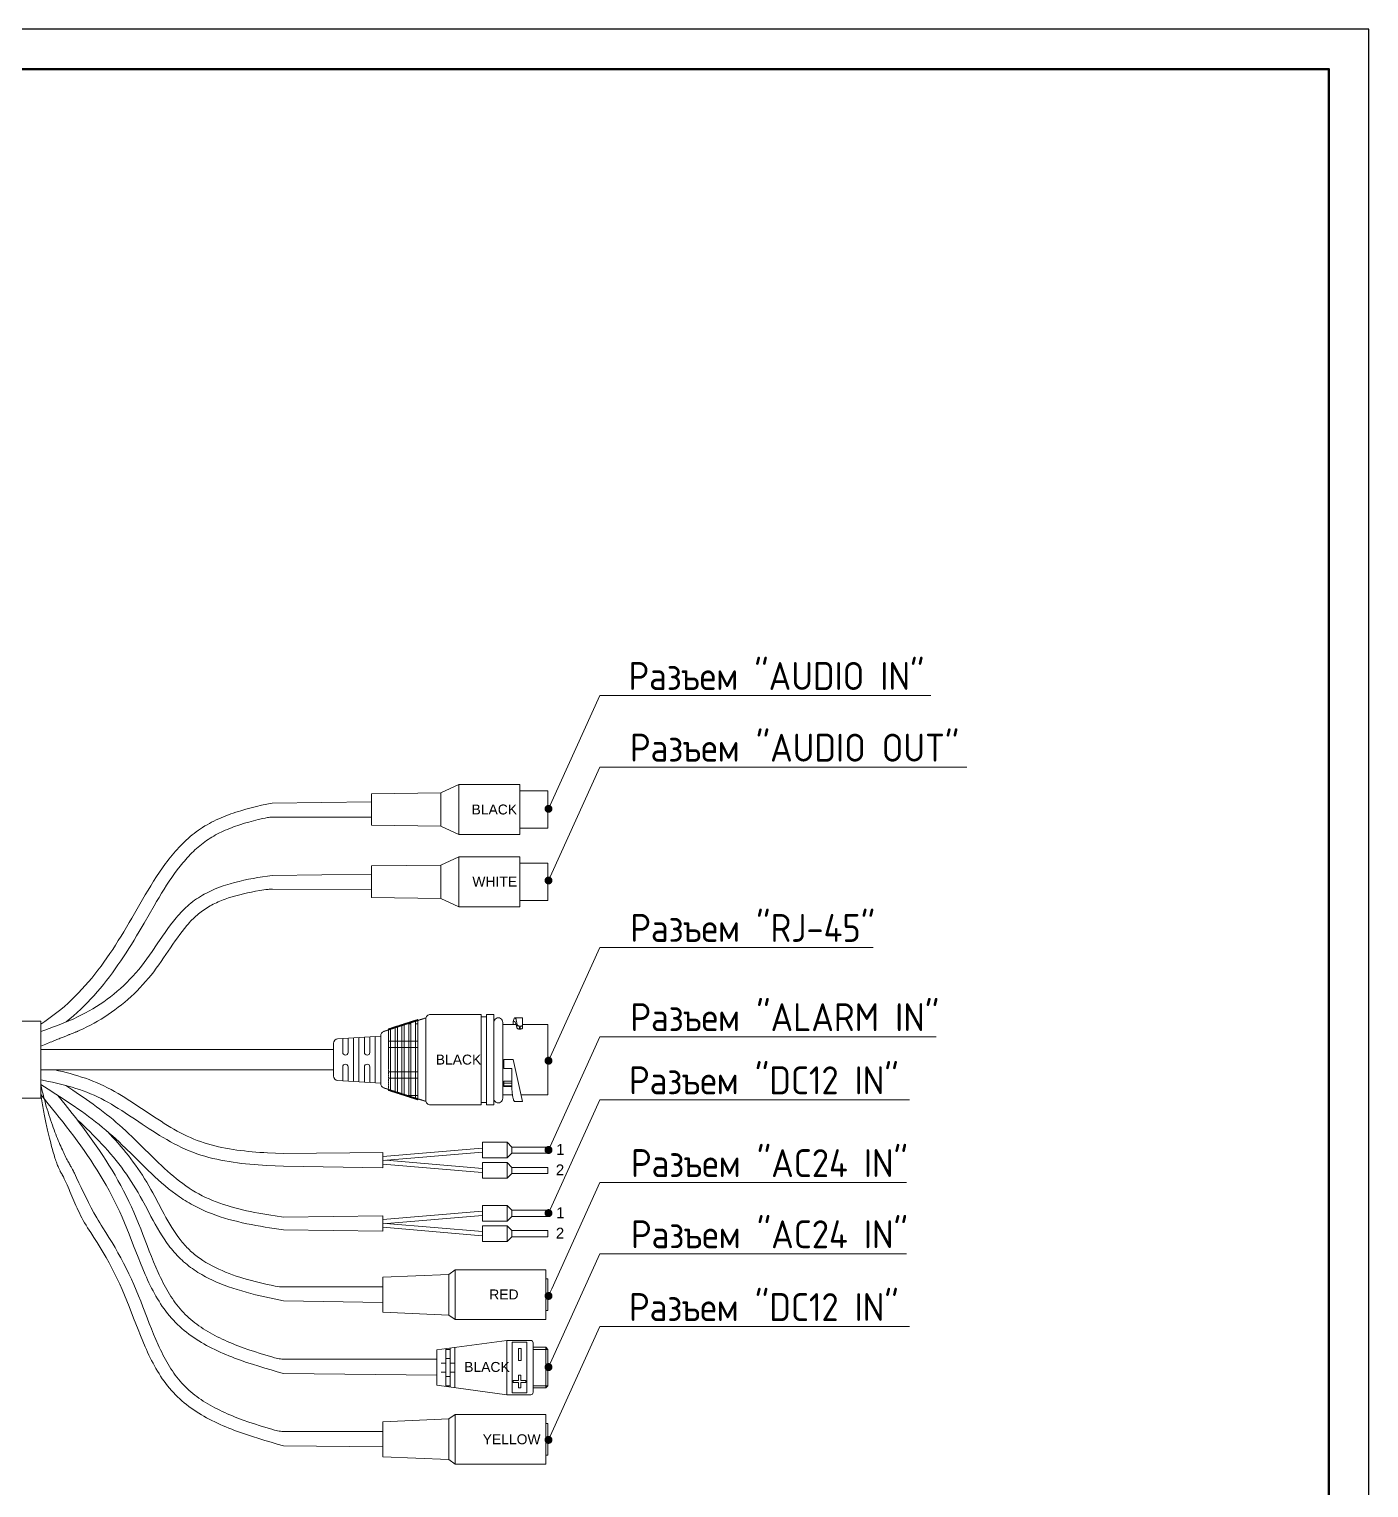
# Model space of a CAD drawing. Header units: millimetres. Extents: x -495897 to 1376592, y -28539 to 470976.
# Drawn here: x 275776 to 292575, y 253625 to 271924 of the extents above; entities that cross this region are included whole.
import ezdxf
from ezdxf import colors
from ezdxf.entities.mleader import LeaderData, LeaderLine
from ezdxf.enums import TextEntityAlignment as Align
from ezdxf.math import Vec2, Vec3

# ---------------------------------------------------------------- set-up
doc = ezdxf.new("R2010")
doc.units = ezdxf.units.MM
doc.linetypes.add('PDF_IMPORT', pattern=[1, 0.8, -0.2])
for name, color, linetype in [('PDF _0', 7, 'Continuous'), ('PDF _1', 7, 'Continuous'), ('PDF _Текст', 7, 'Continuous')]:
    doc.layers.add(name, color=color, linetype=linetype)
doc.styles.add('ISOCPEUR', font='isocpeur.ttf', dxfattribs={"width": 0.9, "height": 350})
doc.styles.add('PDF Arial', font='arial.ttf')
doc.styles.add('XREF1$0$Standard', font='isocpeur.ttf')

# ---------------------------------------------------------------- blocks, each defined once
blk = doc.blocks.new('*U1051')
blk.add_lwpolyline([(0, 0), (420, 0), (420, 297), (0, 297)], close=True)
at = {"lineweight": 50}
blk.add_lwpolyline([(20, 292), (415, 292), (415, 5), (20, 5)], close=True, dxfattribs=at)
at = {"style": 'XREF1$0$Standard'}
for tag, p in [('СОГЛАСОВАНО_ДАТА2', (14.37, 145.56)), ('СОГЛАСОВАНО_ДАТА3', (19.37, 145.56)), ('СОГЛАСОВАНО_ФАМИЛИЯ2', (14.37, 110.56)), ('СОГЛАСОВАНО_ФАМИЛИЯ3', (19.37, 110.56)), ('СОГЛАСОВАНО_ДОЛЖНОСТЬ2', (14.37, 90.56)), ('СОГЛАСОВАНО_ДОЛЖНОСТЬ3', (19.37, 90.56))]:
    blk.add_attdef(tag, p, '', height=2.5, rotation=90, dxfattribs=at)
for tag, p in [('ВЗАМ_ИНВ_НОМЕР', (19.37, 77.5)), ('ИНВ_N_ПОДЛ', (19.37, 17.5))]:
    blk.add_attdef(tag, text='', height=2.5, rotation=90, dxfattribs=at).set_placement(p, align=Align.CENTER)
blk.add_attdef('ИНВ_ДАТА', text='', height=2.5, rotation=90, dxfattribs=at).set_placement((19.37, 63.83), align=Align.RIGHT)
blk = doc.blocks.new('_Dot')
at = {"color": 0, "linetype": 'ByBlock', "lineweight": -2}
blk.add_line((-0.5, 0), (-1, 0), dxfattribs=at)
at = {"color": 0, "linetype": 'ByBlock', "lineweight": 0, "const_width": 0.5}
blk.add_lwpolyline([(-0.25, 0, 1), (0.25, 0, 1)], format="xyb", close=True, dxfattribs=at)

msp = doc.modelspace()

# ---------------------------------------------------------------- linework, layer by layer
at = {"layer": 'PDF _0', "lineweight": 0}
for points in [[(281164.419, 262446.158), (280937.59, 262344.144), (280937.59, 261924.689), (281164.419, 261822.676)], [(280070.476, 262230.729), (278822.912, 262214.527), (278756.303, 262200.725), (278690.295, 262186.924), (278624.886, 262171.322), (278559.477, 262155.119), (278494.669, 262138.317), (278430.461, 262119.715), (278398.656, 262110.113), (278367.452, 262099.912), (278335.648, 262089.711), (278304.444, 262078.909), (278273.24, 262067.508), (278242.636, 262056.106), (278212.032, 262043.505), (278182.028, 262030.903), (278152.024, 262017.701), (278122.02, 262004.5), (278092.616, 261990.098), (278063.812, 261975.096), (278035.009, 261960.094), (278006.805, 261943.892), (277978.601, 261927.69), (277950.998, 261910.287), (277923.994, 261892.285), (277896.99, 261873.682), (277870.587, 261854.48), (277844.784, 261835.277), (277819.58, 261814.875), (277794.377, 261793.872), (277769.774, 261772.869), (277745.771, 261750.666), (277722.368, 261728.463), (277698.964, 261705.66), (277676.162, 261682.857), (277653.959, 261658.854), (277631.756, 261634.851), (277610.153, 261610.248), (277589.15, 261585.645), (277568.147, 261560.441), (277547.145, 261535.238), (277526.742, 261509.435), (277506.939, 261483.031), (277487.137, 261456.628), (277448.132, 261402.621), (277410.327, 261348.013), (277373.122, 261292.206), (277336.517, 261235.799), (277301.112, 261178.791), (277266.308, 261121.784), (277231.503, 261063.576), (277197.299, 261005.368), (277130.09, 260888.953), (277062.881, 260772.538), (277029.877, 260714.93), (276995.672, 260657.323), (276962.068, 260600.915), (276927.863, 260544.508), (276893.059, 260489.301), (276858.254, 260434.093), (276822.849, 260380.086), (276786.845, 260326.079), (276750.84, 260273.272), (276713.635, 260221.065), (276676.43, 260170.059), (276638.025, 260119.052), (276599.62, 260069.846), (276560.015, 260020.639), (276519.81, 259972.633), (276479.604, 259925.827), (276437.599, 259879.621), (276395.593, 259834.615), (276352.388, 259790.809), (276307.982, 259747.603), (276262.976, 259705.598), (276217.37, 259664.792), (276170.564, 259625.187), (276122.558, 259586.782), (276073.351, 259548.977), (276023.545, 259511.772), (275971.938, 259475.768), (275920.331, 259440.363)], [(280937.59, 262344.144), (280070.476, 262332.743), (280070.476, 261936.091), (280937.59, 261924.689)], [(281930.12, 261901.886), (282281.766, 261901.886), (282281.766, 262366.947), (281930.12, 262366.947)], [(280070.476, 262038.104), (278822.912, 262038.104), (278807.91, 262038.104), (278792.908, 262037.504), (278777.906, 262036.304), (278762.904, 262033.903), (278733.5, 262027.903), (278704.096, 262021.302), (278645.289, 262007.5), (278587.681, 261993.098), (278530.674, 261977.496), (278474.266, 261961.294), (278419.059, 261943.892), (278392.055, 261934.89), (278365.052, 261925.889), (278338.648, 261916.288), (278312.245, 261906.687), (278285.842, 261896.485), (278260.638, 261885.684), (278234.835, 261874.883), (278209.632, 261863.481), (278185.028, 261852.08), (278160.425, 261840.078), (278136.422, 261827.476), (278113.019, 261814.875), (278089.616, 261801.673), (278066.213, 261788.471), (278044.01, 261774.069), (278021.207, 261759.667), (277999.604, 261744.665), (277978.001, 261729.664), (277956.998, 261713.461), (277935.996, 261697.259), (277914.993, 261680.457), (277894.59, 261663.055), (277874.187, 261645.652), (277854.385, 261627.05), (277834.582, 261608.448), (277815.38, 261589.245), (277796.177, 261570.043), (277777.575, 261550.24), (277758.372, 261529.837), (277739.77, 261508.835), (277721.767, 261487.832), (277703.765, 261466.829), (277667.76, 261422.423), (277632.956, 261377.417), (277598.751, 261331.211), (277565.147, 261283.205), (277532.143, 261234.599), (277499.138, 261184.792), (277467.334, 261134.385), (277435.53, 261083.379), (277403.726, 261031.172), (277372.522, 260978.365), (277341.318, 260925.558), (277279.509, 260818.744), (277217.101, 260710.73), (277154.693, 260602.716), (277122.889, 260549.309), (277090.485, 260495.902), (277058.08, 260443.095), (277025.676, 260390.288), (276992.072, 260338.081), (276958.467, 260286.474), (276924.263, 260235.467), (276889.458, 260185.061), (276854.054, 260134.654), (276818.649, 260085.448), (276782.044, 260036.841), (276744.839, 259988.235), (276707.034, 259940.829), (276668.629, 259894.023), (276629.624, 259847.816), (276590.019, 259802.21), (276549.214, 259757.805), (276507.808, 259713.999), (276465.203, 259670.793), (276421.997, 259628.788), (276378.191, 259587.982), (276332.585, 259547.177), (276286.979, 259508.172), (276240.173, 259469.767)], [(281164.419, 261539.439), (280937.59, 261436.825), (280937.59, 261017.37), (281164.419, 260915.357)], [(280070.476, 261324.01), (278822.912, 261307.808), (278762.904, 261298.807), (278702.896, 261289.806), (278643.488, 261280.205), (278584.081, 261270.003), (278524.673, 261258.602), (278466.465, 261246.6), (278408.258, 261233.398), (278350.65, 261218.396), (278294.243, 261202.794), (278266.039, 261194.393), (278238.435, 261185.392), (278210.232, 261176.391), (278183.228, 261166.79), (278155.624, 261156.588), (278128.621, 261145.787), (278101.617, 261134.985), (278075.214, 261123.584), (278049.411, 261111.582), (278023.007, 261098.981), (277997.804, 261086.379), (277972, 261072.577), (277947.397, 261058.175), (277922.794, 261043.773), (277898.191, 261028.171), (277874.187, 261012.569), (277850.784, 260995.767), (277827.381, 260978.365), (277804.578, 260960.963), (277782.375, 260942.36), (277760.773, 260923.158), (277739.17, 260903.355), (277718.767, 260883.552), (277698.364, 260863.15), (277678.562, 260842.147), (277658.759, 260820.544), (277639.557, 260798.941), (277620.954, 260777.339), (277602.352, 260755.136), (277584.349, 260732.333), (277548.945, 260686.127), (277514.74, 260639.92), (277480.536, 260592.514), (277447.531, 260544.508), (277382.723, 260448.495), (277317.914, 260353.083), (277284.91, 260306.277), (277251.906, 260260.671), (277218.301, 260215.065), (277184.097, 260171.259), (277149.292, 260128.053), (277113.288, 260086.048), (277076.683, 260044.642), (277038.878, 260004.437), (277000.473, 259965.432), (276961.468, 259927.627), (276921.262, 259890.422), (276880.457, 259854.417), (276839.052, 259819.613), (276796.446, 259786.008), (276753.84, 259753.604), (276710.035, 259722.4), (276665.029, 259691.796), (276620.023, 259662.992), (276574.417, 259635.389), (276527.611, 259608.385), (276480.204, 259582.582), (276432.198, 259557.978), (276382.992, 259533.975), (276333.785, 259510.572), (276283.979, 259488.369), (276232.972, 259466.766), (276181.965, 259446.364), (276130.359, 259425.961), (276078.752, 259406.158), (276025.945, 259386.956), (275973.138, 259367.753), (275920.331, 259349.751)], [(280937.59, 261436.825), (280070.476, 261426.024), (280070.476, 261028.772), (280937.59, 261017.37)], [(281930.12, 260994.567), (282281.766, 260994.567), (282281.766, 261459.628), (281930.12, 261459.628)], [(280070.476, 261130.785), (278827.713, 261133.785), (278813.311, 261134.385), (278798.909, 261134.385), (278784.507, 261133.785), (278770.705, 261132.585), (278744.302, 261129.585), (278717.898, 261125.984), (278666.291, 261117.583), (278615.285, 261108.582), (278564.278, 261098.981), (278514.472, 261088.779), (278465.265, 261077.378), (278416.659, 261065.976), (278369.252, 261053.375), (278322.446, 261039.573), (278276.24, 261025.171), (278231.834, 261009.569), (278209.632, 261001.168), (278188.029, 260992.767), (278166.426, 260983.766), (278145.423, 260974.764), (278124.42, 260965.163), (278104.018, 260955.562), (278083.615, 260945.361), (278063.812, 260935.159), (278044.01, 260924.358), (278024.807, 260912.956), (278005.605, 260901.555), (277987.002, 260889.553), (277968.4, 260877.552), (277950.398, 260864.95), (277932.395, 260851.748), (277915.593, 260838.547), (277898.191, 260824.745), (277881.388, 260810.343), (277864.586, 260795.341), (277848.384, 260780.339), (277832.182, 260764.737), (277815.98, 260748.535), (277800.378, 260731.733), (277784.776, 260714.93), (277769.174, 260697.528), (277754.172, 260680.126), (277723.568, 260643.521), (277694.164, 260605.116), (277664.76, 260566.111), (277635.356, 260526.506), (277606.552, 260485.1), (277577.749, 260443.695), (277548.945, 260401.089), (277520.141, 260358.484), (277490.737, 260315.278), (277461.333, 260272.072), (277431.329, 260228.866), (277400.725, 260185.661), (277369.521, 260142.455), (277337.717, 260099.85), (277304.713, 260057.844), (277270.508, 260017.039), (277236.304, 259976.833), (277200.899, 259937.228), (277164.894, 259898.223), (277128.29, 259861.018), (277091.085, 259823.813), (277052.68, 259787.809), (277013.675, 259752.404), (276974.669, 259718.199), (276934.464, 259685.195), (276893.059, 259652.791), (276851.653, 259621.587), (276809.648, 259590.983), (276766.442, 259561.579), (276723.236, 259533.375), (276678.831, 259506.372), (276634.425, 259479.968), (276589.419, 259454.765), (276543.813, 259430.162), (276497.607, 259406.759), (276451.401, 259384.556), (276404.595, 259362.353), (276393.193, 259356.952), (276386.592, 259354.552), (276379.991, 259351.551), (276375.791, 259349.751), (276370.99, 259347.351), (276365.589, 259345.551), (276359.589, 259342.55), (276352.388, 259339.55), (276344.587, 259336.549), (276335.586, 259332.949), (276325.384, 259328.748), (276313.983, 259323.948), (276301.381, 259319.147), (276294.18, 259316.147), (276286.979, 259313.146), (276279.178, 259310.146), (276271.377, 259306.545), (276262.376, 259303.545), (276253.375, 259299.945), (276244.374, 259295.744), (276234.172, 259292.144), (276223.971, 259287.943), (276213.169, 259283.742), (276201.768, 259278.942), (276189.766, 259274.141), (276177.165, 259269.341), (276164.563, 259263.94), (276151.361, 259259.139), (276136.959, 259253.138), (276122.558, 259247.738), (276107.556, 259241.137), (276091.353, 259235.136), (276075.151, 259228.535), (276057.749, 259221.934), (276040.347, 259214.733), (276022.344, 259207.532), (276003.142, 259200.331), (275983.339, 259192.53), (275962.937, 259184.129), (275941.934, 259175.728), (275920.331, 259167.327)], [(281510.665, 259535.175), (281442.256, 259535.175)], [(281844.309, 259438.563), (281844.309, 259473.967), (281847.309, 259487.169), (281851.51, 259499.771), (281853.91, 259506.372), (281856.91, 259512.372), (281858.711, 259515.373), (281861.111, 259517.773), (281863.511, 259520.173), (281865.311, 259520.774), (281866.512, 259520.774), (281963.724, 259520.774), (281963.724, 259398.958), (281963.724, 259395.957), (281962.524, 259394.157), (281960.124, 259389.956), (281955.923, 259386.956), (281951.723, 259384.556), (281947.522, 259382.755), (281942.722, 259381.555), (281937.921, 259380.955), (281932.52, 259380.955)], [(281866.512, 259520.774), (281869.512, 259520.173), (281871.912, 259518.373), (281875.513, 259513.573), (281878.513, 259508.172), (281880.914, 259502.771), (281884.514, 259491.37), (281888.114, 259479.968), (281892.915, 259455.965), (281897.116, 259432.562), (281897.716, 259430.162), (281898.916, 259427.761), (281901.916, 259424.161), (281905.517, 259421.16), (281910.317, 259418.76), (281914.518, 259417.56), (281919.319, 259416.36), (281924.119, 259415.76), (281928.92, 259415.16)], [(280535.537, 259444.564), (280563.741, 259444.564)], [(280620.748, 259444.564), (280648.952, 259444.564)], [(281601.277, 258542.645), (281601.277, 259449.964)], [(281881.514, 259438.563), (281714.692, 259438.563)], [(281844.309, 259472.767), (281856.91, 259473.967), (281859.911, 259473.367), (281862.911, 259472.767), (281865.912, 259472.167), (281868.312, 259469.767), (281871.912, 259464.966), (281874.913, 259458.965), (281879.113, 259446.964), (281882.714, 259434.962), (281885.114, 259422.361), (281889.915, 259397.757)], [(281922.319, 259380.955), (281917.518, 259380.955), (281912.718, 259381.555), (281907.917, 259382.755), (281903.116, 259384.556), (281898.916, 259386.356), (281894.715, 259389.356), (281891.715, 259393.557), (281890.515, 259395.357), (281889.915, 259397.757), (281897.116, 259432.562)], [(281932.52, 259415.16), (281937.921, 259415.76), (281942.722, 259416.36), (281947.522, 259417.56), (281951.723, 259419.36), (281955.923, 259421.761), (281960.124, 259424.761), (281963.124, 259428.961), (281963.724, 259431.362), (281963.724, 259433.762)], [(281945.122, 258554.047), (282281.766, 258554.047), (282281.766, 259438.563), (281963.724, 259438.563)], [(275920.331, 259124.121), (279594.013, 259124.121)], [(279843.646, 258722.669), (279843.646, 259270.541)], [(279911.455, 258718.468), (279911.455, 259274.741)], [(280115.482, 258705.867), (280115.482, 259286.743)], [(279741.033, 259053.312), (279741.033, 259053.312)], [(279741.033, 258939.897), (279741.033, 258939.897)], [(280013.468, 259053.312), (280013.468, 259053.312)], [(280013.468, 258939.897), (280013.468, 258939.897)], [(275920.331, 258869.088), (279594.013, 258869.088)], [(278963.931, 257817.15), (280212.094, 257831.552), (280212.094, 257638.326), (278964.531, 257658.729), (278858.917, 257662.93), (278753.303, 257668.33), (278700.496, 257671.331), (278648.289, 257674.931), (278595.482, 257679.132), (278543.275, 257683.932), (278490.468, 257689.333), (278438.262, 257694.734), (278386.655, 257701.335), (278334.448, 257708.536), (278282.841, 257716.937), (278231.234, 257725.938), (278180.228, 257735.539), (278129.221, 257746.341), (278078.214, 257758.342), (278027.808, 257770.944), (277978.001, 257784.746), (277928.195, 257799.748), (277878.388, 257816.55), (277829.782, 257833.952), (277781.175, 257853.155), (277732.569, 257873.557), (277685.163, 257895.16), (277638.357, 257917.963), (277592.15, 257941.966), (277545.944, 257967.17), (277500.938, 257992.973), (277455.933, 258019.376), (277411.527, 258046.38), (277367.121, 258073.984), (277323.315, 258102.187), (277279.509, 258130.391), (277193.098, 258187.999), (277107.287, 258245.006), (277022.076, 258302.014), (276979.47, 258330.217), (276936.264, 258357.221), (276893.659, 258384.224), (276850.453, 258410.628), (276807.247, 258436.431), (276764.042, 258461.034), (276720.836, 258484.437), (276677.03, 258507.24), (276633.225, 258528.843), (276588.819, 258549.246), (276544.413, 258569.049), (276498.807, 258587.051), (276453.201, 258603.853), (276406.995, 258620.055), (276360.189, 258635.657), (276312.783, 258650.059), (276264.776, 258663.861), (276216.77, 258676.463), (276168.164, 258689.064), (276118.957, 258701.066), (276069.751, 258712.467), (276019.944, 258723.269), (275920.331, 258744.272)], [(278964.531, 257817.15), (278864.918, 257821.35), (278765.905, 257826.751), (278716.698, 257829.752), (278668.092, 257832.752), (278618.885, 257836.952), (278570.879, 257841.153), (278522.273, 257845.354), (278474.266, 257850.754), (278426.86, 257856.155), (278379.454, 257862.756), (278332.048, 257869.957), (278285.842, 257877.158), (278239.035, 257885.559), (278193.429, 257895.16), (278147.823, 257904.761), (278102.217, 257915.563), (278057.812, 257927.564), (278013.406, 257940.166), (277969.6, 257953.368), (277925.794, 257967.77), (277883.189, 257983.372), (277840.583, 258000.174), (277798.578, 258018.176), (277756.572, 258037.379), (277715.167, 258057.181), (277673.761, 258078.184), (277632.956, 258100.387), (277591.55, 258123.79), (277550.745, 258147.193), (277509.94, 258171.796), (277469.734, 258197), (277428.929, 258222.803), (277388.124, 258249.207), (277347.318, 258276.21), (277266.308, 258330.217), (277184.097, 258384.824), (277101.286, 258440.032), (277059.881, 258467.035), (277017.875, 258494.039), (276975.269, 258520.442), (276932.664, 258546.846), (276890.058, 258572.049), (276846.253, 258597.252), (276802.447, 258621.255), (276758.041, 258644.659), (276713.035, 258666.861), (276667.429, 258688.464), (276621.223, 258708.867), (276574.417, 258728.069), (276527.611, 258746.072), (276480.805, 258762.874), (276433.398, 258778.476), (276385.392, 258793.478), (276337.986, 258807.88), (276289.98, 258821.082), (276241.373, 258834.283), (276193.367, 258846.285), (276144.76, 258857.686), (276096.754, 258869.088)], [(276235.372, 258671.662), (276322.384, 258614.655), (276408.195, 258557.047), (276451.401, 258527.643), (276494.006, 258497.639), (276536.612, 258467.635), (276578.617, 258437.031), (276620.623, 258406.427), (276662.628, 258374.623), (276704.034, 258342.819), (276745.439, 258310.415), (276786.245, 258277.41), (276827.05, 258243.806), (276867.255, 258209.601), (276907.461, 258174.797), (276947.066, 258139.392), (276986.071, 258103.387), (277024.476, 258067.383), (277062.881, 258030.778), (277138.491, 257957.568), (277212.901, 257883.159), (277287.31, 257809.949), (277361.12, 257737.939), (277398.325, 257701.935), (277435.53, 257667.13), (277472.735, 257632.326), (277509.94, 257598.721), (277547.745, 257565.117), (277585.55, 257533.313), (277623.955, 257501.508), (277662.36, 257470.904), (277701.365, 257441.501), (277740.37, 257413.297), (277779.975, 257386.293), (277820.18, 257359.89), (277860.986, 257335.287), (277902.391, 257311.884), (277944.997, 257289.681), (277987.602, 257268.678), (278031.408, 257248.875), (278075.814, 257230.273), (278120.82, 257212.27), (278166.426, 257196.068), (278212.632, 257179.866), (278259.438, 257164.864), (278306.844, 257151.062), (278354.851, 257137.261), (278403.457, 257124.659), (278452.663, 257113.257), (278502.47, 257101.856), (278552.277, 257091.055), (278602.683, 257080.853), (278653.69, 257071.852), (278704.697, 257062.251), (278756.303, 257053.85), (278807.91, 257045.449), (278860.117, 257037.648), (278964.531, 257022.045), (280212.094, 257037.648), (280212.094, 256845.022), (278964.531, 256861.824), (278848.715, 256878.627), (278791.108, 256887.028), (278733.5, 256896.629), (278676.493, 256906.23), (278618.885, 256916.432), (278561.878, 256927.233), (278504.87, 256938.635), (278448.463, 256951.236), (278392.055, 256964.438), (278336.248, 256978.24), (278281.041, 256993.242), (278225.834, 257009.444), (278171.226, 257026.246), (278117.219, 257044.848), (278063.812, 257064.651), (278011.005, 257085.054), (277984.602, 257096.455), (277958.199, 257107.857), (277932.395, 257119.258), (277906.592, 257131.86), (277881.388, 257143.861), (277855.585, 257157.063), (277830.982, 257170.265), (277805.779, 257184.067), (277781.175, 257198.469), (277756.572, 257212.871), (277731.969, 257227.873), (277707.966, 257243.475), (277684.563, 257259.077), (277661.16, 257275.279), (277614.353, 257308.283), (277568.747, 257342.488), (277524.342, 257377.892), (277480.536, 257414.497), (277436.73, 257451.102), (277394.124, 257489.507), (277352.119, 257527.912), (277310.113, 257566.917), (277268.708, 257606.522), (277227.303, 257646.127), (277146.292, 257726.538), (277065.281, 257806.348), (276984.271, 257886.159), (276943.465, 257925.164), (276902.66, 257964.169), (276861.855, 258001.974), (276820.449, 258039.179), (276779.044, 258075.784), (276737.038, 258111.789), (276694.433, 258147.193), (276651.827, 258181.998), (276608.021, 258216.202), (276564.216, 258249.807), (276520.41, 258282.811), (276476.004, 258315.815), (276430.998, 258348.22), (276385.392, 258380.024), (276340.386, 258411.228), (276294.18, 258442.432), (276201.768, 258504.24), (276108.756, 258564.248), (276014.543, 258624.256), (275920.331, 258683.664), (275929.932, 258642.258), (275939.534, 258602.053), (275949.735, 258561.848), (275959.336, 258522.843), (275970.138, 258485.038), (275980.339, 258447.233), (275990.54, 258410.628), (276001.342, 258374.623), (276012.143, 258339.818), (276022.944, 258305.614), (276033.746, 258272.01), (276044.547, 258239.605), (276055.349, 258207.801), (276066.15, 258176.597), (276076.952, 258145.993), (276087.753, 258116.589), (276098.554, 258087.785), (276109.356, 258060.182), (276120.157, 258033.178), (276130.959, 258006.775), (276141.16, 257980.971), (276151.361, 257956.368), (276161.563, 257932.365), (276171.764, 257909.562), (276181.965, 257887.359), (276191.567, 257865.756), (276201.168, 257845.354), (276210.169, 257825.551), (276219.17, 257806.348), (276228.171, 257788.346), (276236.573, 257770.944), (276244.974, 257754.142), (276253.375, 257738.54), (276261.176, 257723.538), (276268.377, 257709.736), (276275.578, 257696.534), (276282.178, 257683.932), (276288.779, 257672.531), (276294.18, 257661.729), (276300.181, 257651.528), (276304.981, 257642.527), (276309.782, 257634.126), (276313.983, 257626.925), (276318.183, 257620.324), (276321.184, 257614.323), (276324.184, 257609.523), (276326.584, 257605.322), (276328.385, 257601.722), (276329.585, 257599.321), (276330.785, 257597.521), (276332.585, 257593.921), (276335.586, 257586.72), (276342.786, 257572.318), (276370.99, 257513.51), (276399.794, 257452.902), (276429.198, 257391.094), (276458.602, 257329.286), (276489.206, 257266.278), (276521.01, 257202.669), (276553.414, 257139.061), (276587.619, 257075.453), (276623.023, 257012.444), (276641.026, 256981.24), (276659.628, 256950.036), (276678.831, 256918.832), (276698.033, 256888.228), (276737.638, 256827.02), (276776.643, 256764.612), (276815.048, 256702.204), (276852.253, 256639.195), (276888.858, 256574.987), (276924.863, 256510.178), (276959.667, 256444.77), (276993.272, 256378.761), (277025.676, 256311.552), (277057.48, 256243.143), (277088.084, 256174.734), (277117.488, 256105.125), (277145.692, 256035.516), (277173.896, 255965.307), (277200.899, 255895.098), (277254.906, 255756.479), (277281.31, 255687.47), (277308.313, 255619.061), (277335.917, 255551.852), (277364.121, 255485.244), (277392.924, 255420.435), (277407.326, 255388.031), (277422.328, 255356.827), (277437.33, 255325.623), (277452.932, 255294.419), (277468.534, 255263.815), (277484.736, 255233.811), (277501.539, 255204.407), (277518.341, 255175.603), (277535.143, 255146.799), (277553.145, 255119.196), (277571.148, 255091.592), (277589.75, 255065.189), (277608.353, 255038.785), (277627.555, 255012.982), (277647.958, 254987.778), (277668.36, 254963.775), (277689.363, 254939.772), (277710.966, 254916.969), (277733.169, 254894.166), (277755.972, 254871.963), (277779.375, 254850.96), (277803.378, 254829.958), (277827.981, 254809.555), (277853.185, 254789.152), (277878.988, 254769.95), (277904.792, 254750.747), (277931.795, 254732.145), (277959.399, 254714.143), (277987.002, 254696.14), (278015.806, 254679.338), (278044.61, 254662.536), (278074.014, 254645.734), (278104.018, 254629.531), (278134.622, 254613.929), (278165.226, 254598.327), (278196.43, 254583.325), (278228.234, 254568.923), (278260.038, 254554.522), (278292.442, 254540.72), (278325.447, 254526.918), (278358.451, 254513.116), (278392.055, 254500.514), (278426.26, 254487.313), (278460.464, 254474.711), (278529.474, 254450.108), (278600.283, 254426.705), (278671.692, 254403.902), (278743.702, 254381.099), (278816.911, 254359.496), (278853.516, 254349.895), (278872.119, 254345.094), (278890.121, 254340.894), (278908.723, 254337.293), (278927.326, 254334.293), (278945.928, 254331.892), (278964.531, 254330.092), (280212.094, 254330.092)], [(281828.107, 258728.069), (281726.093, 258728.069), (281726.093, 258659.66), (281828.107, 258659.66)], [(281726.093, 258699.866), (281828.107, 258699.866)], [(281726.093, 258666.861), (281828.107, 258666.861)], [(280886.583, 255036.716), (278964.531, 255059.788), (278886.52, 255081.391), (278808.51, 255103.594), (278731.1, 255126.397), (278653.69, 255149.8), (278577.48, 255174.403), (278501.87, 255199.006), (278426.26, 255225.41), (278389.655, 255238.611), (278352.45, 255252.413), (278315.845, 255266.815), (278279.241, 255281.217), (278243.236, 255296.219), (278207.831, 255311.221), (278172.427, 255327.423), (278137.022, 255343.025), (278102.217, 255359.827), (278068.013, 255376.629), (278034.409, 255394.032), (278000.804, 255412.034), (277967.2, 255430.637), (277934.795, 255449.839), (277902.391, 255469.042), (277871.187, 255489.444), (277839.983, 255510.447), (277808.779, 255531.45), (277778.775, 255553.653), (277749.371, 255575.856), (277719.967, 255599.259), (277691.764, 255623.262), (277664.16, 255647.865), (277636.556, 255673.668), (277610.153, 255699.472), (277584.349, 255726.475), (277559.146, 255754.079), (277535.143, 255782.283), (277511.14, 255811.687), (277488.337, 255841.09), (277466.734, 255871.094), (277445.131, 255901.698), (277424.128, 255932.903), (277404.326, 255964.707), (277384.523, 255996.511), (277365.321, 256029.515), (277347.318, 256062.52), (277329.316, 256095.524), (277311.314, 256129.728), (277294.511, 256163.333), (277277.709, 256198.137), (277261.507, 256232.342), (277245.305, 256267.146), (277229.703, 256302.551), (277199.699, 256373.36), (277170.295, 256445.37), (277141.491, 256517.379), (277085.084, 256661.998), (277029.277, 256806.617), (277000.473, 256878.027), (276971.669, 256948.836), (276942.265, 257019.045), (276911.661, 257088.054), (276879.857, 257155.863), (276846.853, 257223.072), (276813.248, 257289.681), (276777.844, 257355.089), (276741.839, 257419.898), (276705.234, 257484.106), (276666.829, 257547.715), (276627.824, 257610.123), (276588.219, 257672.531), (276548.013, 257734.339), (276506.608, 257795.547), (276464.602, 257856.155), (276421.997, 257916.163), (276378.191, 257976.171), (276334.385, 258035.579), (276289.98, 258094.386), (276244.974, 258153.194), (276199.968, 258212.002), (276153.762, 258270.209), (276107.556, 258328.417), (276014.543, 258443.632), (275920.331, 258558.847), (275925.132, 258532.444), (275929.332, 258506.64), (275934.133, 258480.837), (275938.333, 258455.634), (275943.134, 258431.03), (275947.335, 258407.027), (275952.135, 258383.024), (275956.336, 258359.621), (275960.536, 258336.818), (275965.337, 258314.615), (275969.537, 258292.412), (275973.738, 258270.809), (275977.939, 258249.807), (275982.139, 258228.804), (275986.34, 258208.401), (275990.54, 258188.599), (275994.741, 258169.396), (275998.941, 258150.194), (276003.142, 258131.591), (276007.342, 258112.989), (276015.143, 258077.584), (276022.944, 258043.98), (276030.745, 258011.575), (276037.946, 257980.371), (276045.747, 257950.967), (276052.948, 257923.364), (276060.149, 257896.36), (276066.75, 257871.157), (276073.951, 257847.154), (276080.552, 257823.751), (276087.153, 257802.148), (276093.154, 257781.745), (276099.154, 257762.543), (276105.155, 257744.54), (276111.156, 257727.138), (276117.157, 257711.536), (276122.558, 257696.534), (276127.358, 257682.132), (276132.759, 257668.93), (276137.56, 257656.929), (276142.36, 257645.527), (276147.161, 257635.326), (276151.361, 257625.125), (276155.562, 257616.724), (276159.162, 257608.322), (276163.363, 257600.521), (276166.363, 257593.921), (276169.964, 257587.92), (276172.964, 257581.919), (276175.965, 257577.118), (276178.365, 257572.318), (276181.365, 257568.717), (276183.165, 257565.117), (276185.566, 257561.516), (276187.366, 257559.116), (276188.566, 257556.716), (276190.967, 257552.515), (276204.168, 257527.912), (276216.17, 257503.309), (276228.171, 257477.505), (276240.173, 257451.102), (276252.175, 257424.098), (276264.176, 257397.095), (276275.578, 257368.891), (276287.579, 257341.287), (276299.581, 257312.484), (276311.582, 257283.68), (276324.184, 257254.276), (276336.786, 257224.872), (276349.387, 257194.868), (276362.589, 257164.864), (276376.391, 257134.26), (276390.193, 257103.656), (276405.195, 257073.052), (276420.197, 257042.448), (276436.399, 257011.844), (276453.201, 256980.64), (276470.003, 256950.036), (276488.606, 256919.432), (276507.208, 256888.228), (276527.611, 256857.624), (276548.013, 256827.02), (276588.219, 256765.212), (276627.824, 256703.404), (276666.829, 256640.395), (276705.234, 256576.787), (276741.839, 256512.579), (276777.844, 256447.77), (276813.248, 256382.362), (276846.853, 256315.753), (276879.857, 256248.544), (276911.661, 256180.735), (276942.265, 256111.726), (276971.669, 256041.517), (277000.473, 255970.707), (277029.277, 255899.298), (277085.084, 255754.679), (277141.491, 255610.06), (277170.295, 255538.051), (277199.699, 255466.041), (277229.703, 255395.232), (277245.305, 255360.427), (277261.507, 255325.023), (277277.709, 255290.818), (277294.511, 255256.014), (277311.314, 255222.409), (277329.316, 255188.805), (277347.318, 255155.2), (277365.321, 255122.196), (277384.523, 255089.792), (277404.326, 255057.388), (277424.128, 255025.583), (277445.131, 254994.379), (277466.734, 254963.775), (277488.337, 254933.771), (277511.14, 254904.367), (277535.143, 254874.964), (277559.146, 254846.76), (277584.349, 254819.156), (277610.153, 254792.153), (277636.556, 254766.349), (277664.16, 254741.146), (277691.764, 254715.943), (277719.967, 254691.94), (277749.371, 254669.137), (277778.775, 254646.334), (277808.779, 254624.131), (277839.983, 254603.128), (277871.187, 254582.125), (277902.391, 254562.323), (277934.795, 254542.52), (277967.2, 254523.317), (278000.804, 254504.715), (278034.409, 254487.313), (278068.013, 254469.31), (278102.217, 254452.508), (278137.022, 254436.306), (278172.427, 254420.104), (278207.831, 254404.502), (278243.236, 254388.9), (278279.241, 254373.898), (278315.845, 254359.496), (278352.45, 254345.694), (278389.655, 254331.892), (278426.26, 254318.091), (278501.87, 254292.287), (278577.48, 254267.084), (278653.69, 254242.481), (278731.1, 254219.078), (278808.51, 254196.875), (278886.52, 254174.672), (278964.531, 254152.469), (280212.094, 254137.467)], [(280886.583, 255237.411), (278964.531, 255237.411), (278945.928, 255239.211), (278927.326, 255241.612), (278908.723, 255244.612), (278890.121, 255248.213), (278872.119, 255252.413), (278853.516, 255257.214), (278816.911, 255266.815), (278743.702, 255288.418), (278671.692, 255310.621), (278600.283, 255333.424), (278529.474, 255357.427), (278460.464, 255382.03), (278426.26, 255394.632), (278392.055, 255407.233), (278358.451, 255420.435), (278325.447, 255434.237), (278292.442, 255448.039), (278260.038, 255461.841), (278228.234, 255476.243), (278196.43, 255490.644), (278165.226, 255505.646), (278134.622, 255521.248), (278104.018, 255536.851), (278074.014, 255553.053), (278044.61, 255569.255), (278015.806, 255586.057), (277987.002, 255603.459), (277959.399, 255621.462), (277931.795, 255639.464), (277904.792, 255658.066), (277878.988, 255677.269), (277853.185, 255696.471), (277827.981, 255716.274), (277803.378, 255737.277), (277779.375, 255757.68), (277755.972, 255779.282), (277733.169, 255801.485), (277710.966, 255824.288), (277689.363, 255847.091), (277668.36, 255871.094), (277647.958, 255895.098), (277627.555, 255920.301), (277608.353, 255946.104), (277589.75, 255971.908), (277571.148, 255998.911), (277553.145, 256026.515), (277535.143, 256054.118), (277518.341, 256082.922), (277501.539, 256111.726), (277484.736, 256141.13), (277468.534, 256171.134), (277452.932, 256201.738), (277437.33, 256232.342), (277422.328, 256263.546), (277407.326, 256295.35), (277392.924, 256327.754), (277364.121, 256392.563), (277335.917, 256459.172), (277308.313, 256526.38), (277281.31, 256594.189), (277254.906, 256663.198), (277200.899, 256802.417), (277173.896, 256872.626), (277145.692, 256942.235), (277117.488, 257012.444), (277088.084, 257081.453), (277057.48, 257150.462), (277025.676, 257218.871), (276993.272, 257286.08), (276959.667, 257352.089), (276924.863, 257417.497), (276888.858, 257482.306), (276852.253, 257546.514), (276815.048, 257609.523), (276776.643, 257671.931), (276737.638, 257733.739), (276698.033, 257794.947), (276657.228, 257855.555), (276616.422, 257915.563), (276575.017, 257975.571), (276532.411, 258034.378), (276489.806, 258092.586), (276446.6, 258150.794), (276402.794, 258208.401), (276358.989, 258266.009), (276314.583, 258323.016), (276225.171, 258435.831), (276134.559, 258548.046)], [(281510.665, 258458.034), (281442.256, 258458.034)], [(281836.508, 258554.047), (281714.692, 258554.047)], [(280212.094, 255951.505), (278964.531, 255971.908), (278846.315, 255995.911), (278787.507, 256007.912), (278729.3, 256021.114), (278671.092, 256034.316), (278612.884, 256048.118), (278555.277, 256063.12), (278498.269, 256078.122), (278441.862, 256094.324), (278385.455, 256111.126), (278330.247, 256129.128), (278275.64, 256147.731), (278221.633, 256167.533), (278168.226, 256188.536), (278115.419, 256210.739), (278089.616, 256222.741), (278064.412, 256234.142), (278038.609, 256246.744), (278013.406, 256259.345), (277988.803, 256272.547), (277964.199, 256285.749), (277939.596, 256299.551), (277915.593, 256313.953), (277891.59, 256328.354), (277868.187, 256343.356), (277845.384, 256358.358), (277821.981, 256374.56), (277799.778, 256390.763), (277777.575, 256407.565), (277755.372, 256424.967), (277734.369, 256442.369), (277712.766, 256460.372), (277692.364, 256478.974), (277671.961, 256498.177), (277651.558, 256517.979), (277632.356, 256538.382), (277613.153, 256558.785), (277594.551, 256579.787), (277576.548, 256601.39), (277558.546, 256622.993), (277541.144, 256645.196), (277524.342, 256667.399), (277507.539, 256690.202), (277491.337, 256713.605), (277475.735, 256737.008), (277444.531, 256784.414), (277414.527, 256832.421), (277385.723, 256881.027), (277357.52, 256930.834), (277329.916, 256980.64), (277302.912, 257030.447), (277249.505, 257131.26), (277196.098, 257230.873), (277169.095, 257280.079), (277142.091, 257328.086), (277113.888, 257376.092), (277085.684, 257422.898), (277056.28, 257469.104), (277026.276, 257514.71), (276995.672, 257559.716), (276964.468, 257603.522), (276932.064, 257647.328), (276899.059, 257690.533), (276865.455, 257732.539), (276831.251, 257774.544), (276796.446, 257815.95), (276761.041, 257856.755), (276724.437, 257897.56), (276687.832, 257937.166), (276650.627, 257976.771), (276612.822, 258015.776), (276574.417, 258054.781), (276536.012, 258093.186), (276496.407, 258130.991), (276456.801, 258168.796), (276417.196, 258206.001), (276376.391, 258243.206)], [(280212.094, 256144.73), (278964.531, 256144.73), (278951.329, 256144.73), (278938.727, 256144.73), (278912.924, 256147.131), (278887.12, 256150.731), (278861.317, 256154.932), (278810.31, 256165.733), (278759.904, 256176.534), (278709.497, 256188.536), (278659.691, 256200.538), (278610.484, 256212.539), (278561.878, 256225.741), (278513.271, 256238.943), (278465.865, 256252.744), (278418.459, 256267.146), (278372.253, 256282.148), (278326.647, 256297.75), (278281.641, 256314.553), (278237.835, 256331.955), (278194.63, 256349.957), (278152.024, 256368.56), (278110.619, 256388.362), (278070.413, 256408.765), (278030.808, 256430.368), (277992.403, 256453.171), (277954.598, 256476.574), (277918.593, 256501.177), (277900.591, 256513.779), (277883.189, 256526.38), (277865.786, 256539.582), (277848.984, 256553.384), (277832.182, 256567.186), (277815.98, 256581.588), (277799.778, 256595.99), (277784.176, 256610.391), (277768.574, 256625.393), (277753.572, 256640.995), (277738.57, 256656.598), (277724.168, 256672.8), (277709.766, 256689.002), (277695.364, 256705.804), (277681.562, 256723.206), (277667.76, 256740.609), (277640.757, 256777.213), (277614.953, 256814.418), (277589.15, 256852.823), (277563.947, 256892.428), (277539.344, 256933.234), (277515.34, 256974.639), (277491.337, 257016.645), (277467.934, 257059.25), (277444.531, 257103.056), (277397.125, 257191.268), (277349.719, 257280.079), (277325.715, 257325.085), (277301.112, 257369.491), (277275.909, 257413.897), (277250.106, 257458.303), (277223.702, 257502.109), (277196.098, 257545.314), (277168.495, 257587.92), (277140.291, 257629.925), (277110.887, 257671.331), (277081.483, 257712.136), (277051.479, 257752.941), (277020.875, 257792.547), (276989.671, 257832.152), (276957.867, 257870.557), (276925.463, 257908.962), (276893.059, 257946.767), (276860.054, 257984.572), (276826.45, 258021.177), (276792.245, 258057.781), (276758.041, 258093.786)], [(281828.107, 257900.561), (282281.766, 257900.561), (282281.766, 257824.351), (281828.107, 257824.351)], [(282281.766, 257900.561), (282281.766, 257824.351)], [(281457.258, 257581.919), (280212.094, 257686.933)], [(281461.458, 257632.926), (280246.899, 257734.939)], [(281828.107, 257569.317), (281771.099, 257509.309), (281459.058, 257509.309), (281459.058, 257704.935), (281771.099, 257704.935), (281828.107, 257645.527)], [(281771.099, 257704.935), (281771.099, 257509.309)], [(281828.107, 257106.657), (282281.766, 257106.657)], [(281461.458, 256839.021), (280246.899, 256941.035)], [(281828.107, 257030.447), (282281.766, 257030.447)], [(281457.258, 256788.015), (280212.094, 256893.029)], [(281828.107, 256775.413), (281771.099, 256716.005), (281459.058, 256716.005), (281459.058, 256911.631), (281771.099, 256911.631), (281828.107, 256851.623)], [(281771.099, 256911.631), (281771.099, 256716.005)], [(282252.962, 256246.744), (282281.766, 256246.744), (282281.766, 255849.492), (282252.962, 255849.492)], [(280999.998, 255370.029), (280999.998, 254896.566)], [(280999.998, 255359.827), (281057.005, 255359.827)], [(281057.005, 255377.23), (281057.005, 254889.366)], [(281113.413, 255385.031), (281113.413, 254881.564)], [(282094.542, 255388.631), (282252.962, 255388.631), (282252.962, 254877.964), (282094.542, 254877.964)], [(282094.542, 255359.827), (282281.766, 255359.827), (282281.766, 254906.168), (282094.542, 254906.168)], [(282252.962, 255388.631), (282281.766, 255359.827)], [(280943.59, 255190.005), (280999.998, 255190.005)], [(280999.998, 255246.412), (281057.005, 255246.412)], [(281057.005, 255190.005), (281113.413, 255190.005)], [(280943.59, 255076.59), (280999.998, 255076.59)], [(280999.998, 255019.583), (281057.005, 255019.583)], [(280999.998, 254906.168), (281057.005, 254906.168)], [(281057.005, 255076.59), (281113.413, 255076.59)], [(282252.962, 254877.964), (282281.766, 254906.168)], [(281119.414, 254545.52), (281119.414, 253922.039)], [(281039.603, 254489.113), (281039.603, 253978.446)], [(282252.962, 254432.105), (282281.766, 254432.105), (282281.766, 254035.453), (282252.962, 254035.453)]]:
    msp.add_lwpolyline(points, dxfattribs=at)
for points in [[(281164.419, 261822.676), (281930.12, 261822.676), (281930.12, 262446.158), (281164.419, 262446.158)], [(281164.419, 260915.357), (281930.12, 260915.357), (281930.12, 261539.439), (281164.419, 261539.439)], [(274162.7, 259478.168), (275920.331, 259478.168), (275920.331, 258514.441), (274162.7, 258514.441)], [(281510.665, 259563.379), (281510.665, 258429.23), (281601.277, 258429.23), (281601.277, 259563.379)], [(281922.319, 259380.955), (281928.92, 259415.16), (281932.52, 259415.16), (281932.52, 259380.955)], [(281726.093, 258884.09), (281828.107, 258884.09), (281828.107, 258628.456), (281832.307, 258587.651), (281837.708, 258547.446), (281841.308, 258527.043), (281845.509, 258507.24), (281847.909, 258497.039), (281850.91, 258487.438), (281853.31, 258482.637), (281855.71, 258478.437), (281858.711, 258474.236), (281860.511, 258472.436), (281862.911, 258471.836), (281963.724, 258471.836), (281844.909, 258996.305), (281726.093, 258996.305)], [(282281.766, 257645.527), (282281.766, 257569.317), (281828.107, 257569.317), (281828.107, 257645.527)], [(282281.766, 257030.447), (282281.766, 257106.657)], [(282281.766, 256851.623), (282281.766, 256775.413), (281828.107, 256775.413), (281828.107, 256851.623)], [(281832.307, 255451.039), (281832.307, 254814.956), (282017.731, 254814.956), (282017.731, 255451.039)], [(281943.322, 255373.029), (281912.718, 255373.029), (281912.718, 255221.809), (281943.322, 255221.809)], [(281913.918, 254948.173), (281913.918, 254880.964), (281940.321, 254880.964), (281940.321, 254948.173), (282005.13, 254948.173), (282005.13, 254972.776), (281940.321, 254972.776), (281940.321, 255039.385), (281913.918, 255039.385), (281913.918, 254972.776), (281846.709, 254972.776), (281846.709, 254948.173)], [(281039.603, 253978.446), (281119.414, 253922.039), (282252.962, 253922.039), (282252.962, 254545.52), (281119.414, 254545.52), (281039.603, 254489.113), (280212.094, 254454.908), (280212.094, 254012.65)]]:
    msp.add_lwpolyline(points, close=True, dxfattribs=at)
at = {"layer": 'PDF _0', "linetype": 'PDF_IMPORT', "lineweight": 0, "ltscale": 1.780529}
msp.add_lwpolyline([(280217.495, 259349.151), (280744.964, 259518.373)], dxfattribs=at)
at = {"layer": 'PDF _0', "linetype": 'PDF_IMPORT', "lineweight": 0, "ltscale": 0.53223}
msp.add_lwpolyline([(280280.503, 259381.555), (280648.952, 259499.171), (280648.952, 258493.439), (280280.503, 258611.654)], close=True, dxfattribs=at)
at = {"layer": 'PDF _0', "linetype": 'PDF_IMPORT', "lineweight": 0, "ltscale": 5.408117}
for points in [[(280620.748, 258503.04), (280620.748, 259490.17)], [(280308.707, 258602.653), (280308.707, 259390.556)], [(280365.115, 258584.651), (280365.115, 259408.559)], [(280393.918, 258575.049), (280393.918, 259417.56)], [(280450.326, 258557.047), (280450.326, 259435.562)], [(280648.952, 258548.046), (280478.529, 258548.046), (280478.529, 259444.564)], [(280535.537, 258530.043), (280535.537, 259463.166)], [(280563.741, 258521.042), (280563.741, 259472.167)]]:
    msp.add_lwpolyline(points, dxfattribs=at)
at = {"layer": 'PDF _0', "lineweight": 0}
for points in [[(280807.373, 258429.23), (281442.256, 258429.23), (281442.256, 259563.379), (280807.373, 259563.379, 0.414213571), (280750.365, 259506.972), (280750.365, 258486.238, 0.414213571)], [(279643.22, 258734.67), (280183.891, 258701.666), (280183.891, 259290.943), (279643.22, 259257.939, 0.377039306), (279594.013, 259201.532), (279594.013, 258791.078, 0.377039306)]]:
    msp.add_lwpolyline(points, format="xyb", close=True, dxfattribs=at)
for points in [[(281601.277, 258511.741, 1.000000015), (281714.692, 258511.441), (281714.692, 259464.366, 1.000000015), (281601.277, 259464.666)], [(280183.891, 258697.765, 0.32616029), (280223.317, 258643.755, -0.32616029), (280183.891, 258697.465), (280183.891, 259295.144, -0.32616029), (280223.317, 259349.454, 0.32616029), (280183.891, 259295.444)], [(279707.428, 259262.14), (279707.428, 259087.217, 0.414213584), (279741.333, 259053.312, 0.414213584), (279775.237, 259086.917), (279775.237, 259266.34)], [(279979.264, 259278.342), (279979.864, 259087.217, 0.414213584), (280013.768, 259053.312, 0.414213584), (280047.673, 259086.917), (280047.673, 259282.542)], [(279775.237, 258726.869), (279775.237, 258905.693, 0.414213584), (279741.333, 258939.897, 0.414213584), (279707.428, 258905.693), (279707.428, 258731.07)], [(280047.673, 258710.067), (280047.673, 258905.693, 0.414213584), (280013.768, 258939.897, 0.414213584), (279979.264, 258905.693), (279979.264, 258714.268)], [(281765.698, 255473.242), (282066.038, 255473.842, -0.414213632), (282094.542, 255445.038), (282094.542, 254821.557, -0.414213632), (282065.738, 254793.353), (281765.698, 254793.353), (281765.698, 255473.242), (280886.583, 255354.427), (280886.583, 254912.169), (281765.698, 254793.353)]]:
    msp.add_lwpolyline(points, format="xyb", dxfattribs=at)
at = {"layer": 'PDF _0', "linetype": 'PDF_IMPORT', "lineweight": 0, "ltscale": 0.508003}
for points in [[(280280.503, 259227.935), (280648.952, 259227.935)], [(280280.503, 259149.925), (280648.952, 259149.925)], [(280280.503, 258843.285), (280648.952, 258843.285)], [(280280.503, 258764.674), (280648.952, 258764.674)]]:
    msp.add_lwpolyline(points, dxfattribs=at)
at = {"layer": 'PDF _0', "linetype": 'PDF_IMPORT', "lineweight": 0, "ltscale": 1.777287}
msp.add_lwpolyline([(280217.495, 258643.458), (280744.964, 258474.836)], dxfattribs=at)
at = {"layer": 'PDF _1', "lineweight": 0}
for points in [[(281457.258, 257887.959), (280212.094, 257782.945)], [(281461.458, 257836.952), (280212.094, 257731.939)], [(281771.099, 257960.569), (281828.107, 257900.561), (281828.107, 257824.351), (281771.099, 257764.943), (281459.058, 257764.943), (281459.058, 257960.569), (281771.099, 257960.569), (281771.099, 257764.943)], [(281771.099, 257166.664), (281828.107, 257106.657), (281828.107, 257030.447), (281771.099, 256971.039), (281459.058, 256971.039), (281459.058, 257166.664), (281771.099, 257166.664), (281771.099, 256971.039)], [(281457.258, 257094.055), (280212.094, 256989.641)], [(281461.458, 257043.048), (280212.094, 256938.034)], [(281039.603, 256303.151), (281039.603, 255793.084)], [(281119.414, 256360.159), (281119.414, 255736.077)]]:
    msp.add_lwpolyline(points, dxfattribs=at)
msp.add_lwpolyline([(281039.603, 255793.084), (281119.414, 255736.077), (282252.962, 255736.077), (282252.962, 256360.159), (281119.414, 256360.159), (281039.603, 256303.151), (280212.094, 256269.547), (280212.094, 255827.289)], close=True, dxfattribs=at)

# ---------------------------------------------------------------- block references
at = {"color": 7, "transparency": 33554687, "xscale": 100, "yscale": 100, "zscale": 100}
msp.add_blockref('*U1051', (250575.074, 242223.716), dxfattribs=at)

# ---------------------------------------------------------------- texts
at = {"layer": 'PDF _Текст', "attachment_point": 7, "style": 'PDF Arial'}
for s, insert, char_height in [('BLACK', (281322.84, 262070.781), 124.7383), ('WHITE', (281333.042, 261167.99), 124.7383), ('BLACK', (280873.981, 258932.969), 124.7383), ('1', (282383.179, 257800.948), 136.077), ('2', (282379.579, 257545.314), 136.077), ('1', (282383.179, 257007.044), 136.077), ('2', (282379.579, 256752.01), 136.077), ('RED', (281544.869, 255988.71), 124.7383), ('BLACK', (281230.428, 255077.463), 124.7383), ('YELLOW', (281462.659, 254170.144), 124.7383)]:
    msp.add_mtext(s, dxfattribs=dict(at, insert=insert, char_height=char_height))

# ---------------------------------------------------------------- leaders
at = {"lineweight": 25}
ml = msp.add_multileader_mtext('Standard', dxfattribs=at)
ml.set_content('Разъем "AUDIO IN"', color=256, style='ISOCPEUR')
ml.set_leader_properties(lineweight=13)
ml.set_arrow_properties(name='DOT')
ml.build(insert=Vec2(0, 0))
ml.multileader.update_dxf_attribs({"text_left_attachment_type": 6, "text_right_attachment_type": 6, "dogleg_length": 1, "arrow_head_size": 100})
ctx = ml.context
ctx.base_point, ctx.char_height, ctx.arrow_head_size, ctx.landing_gap_size, ctx.plane_origin = Vec3(283033.513, 263564.192), 350, 100, 100, Vec3(283658.626, 266433.093)
ctx.left_attachment, ctx.right_attachment, ctx.text_align_type = 6, 6, 1
notes = []
notes.append((ctx, [(0, (1, 1, 0), (282933.513, 263564.192), (1, 0), 100, [(0, [(282288.176, 262143.119)], 0, [])])]))
ctx.mtext.insert, ctx.mtext.width, ctx.mtext.alignment, ctx.mtext.flow_direction = Vec3(285146.013, 263984.192), 4134.1515, 2, 5
ml = msp.add_multileader_mtext('Standard', dxfattribs=at)
ml.set_content('Разъем "AUDIO OUT"', color=256, style='ISOCPEUR')
ml.set_leader_properties(lineweight=13)
ml.set_arrow_properties(name='DOT')
ml.build(insert=Vec2(0, 0))
ml.multileader.update_dxf_attribs({"text_left_attachment_type": 6, "text_right_attachment_type": 6, "dogleg_length": 1, "arrow_head_size": 100})
ctx = ml.context
ctx.base_point, ctx.char_height, ctx.arrow_head_size, ctx.landing_gap_size, ctx.plane_origin = Vec3(283033.513, 262665.075), 350, 100, 100, Vec3(283658.626, 265533.976)
ctx.left_attachment, ctx.right_attachment, ctx.text_align_type = 6, 6, 1
notes.append((ctx, [(0, (1, 1, 0), (282933.513, 262665.075), (1, 0), 100, [(0, [(282288.176, 261244.002)], 0, [])])]))
ctx.mtext.insert, ctx.mtext.width, ctx.mtext.alignment, ctx.mtext.flow_direction = Vec3(285373.513, 263085.075), 4532.92645, 2, 5
ml = msp.add_multileader_mtext('Standard', dxfattribs=at)
ml.set_content('Разъем "RJ-45"', color=256, style='ISOCPEUR')
ml.set_leader_properties(lineweight=13)
ml.set_arrow_properties(name='DOT')
ml.build(insert=Vec2(0, 0))
ml.multileader.update_dxf_attribs({"text_left_attachment_type": 6, "text_right_attachment_type": 6, "dogleg_length": 1, "arrow_head_size": 100})
ctx = ml.context
ctx.base_point, ctx.char_height, ctx.arrow_head_size, ctx.landing_gap_size, ctx.plane_origin = Vec3(283033.513, 260403.886), 350, 100, 100, Vec3(283658.626, 263272.787)
ctx.left_attachment, ctx.right_attachment, ctx.text_align_type = 6, 6, 1
notes.append((ctx, [(0, (1, 1, 0), (282933.513, 260403.886), (1, 0), 100, [(0, [(282288.176, 258982.813)], 0, [])])]))
ctx.mtext.insert, ctx.mtext.width, ctx.mtext.alignment, ctx.mtext.flow_direction = Vec3(284848.513, 260823.886), 3540.77809, 2, 5
ml = msp.add_multileader_mtext('Standard', dxfattribs=at)
ml.set_content('Разъем "ALARM IN"', color=256, style='ISOCPEUR')
ml.set_leader_properties(lineweight=13)
ml.set_arrow_properties(name='DOT')
ml.build(insert=Vec2(0, 0))
ml.multileader.update_dxf_attribs({"text_left_attachment_type": 6, "text_right_attachment_type": 6, "dogleg_length": 1, "arrow_head_size": 100})
ctx = ml.context
ctx.base_point, ctx.char_height, ctx.arrow_head_size, ctx.landing_gap_size, ctx.plane_origin = Vec3(283033.513, 259284.343), 350, 100, 100, Vec3(283658.626, 262153.244)
ctx.left_attachment, ctx.right_attachment, ctx.text_align_type = 6, 6, 1
notes.append((ctx, [(0, (1, 1, 0), (282933.513, 259284.343), (1, 0), 100, [(0, [(282288.176, 257863.27)], 0, [])])]))
ctx.mtext.insert, ctx.mtext.width, ctx.mtext.alignment, ctx.mtext.flow_direction = Vec3(285251.013, 259704.343), 4417.52698, 2, 5
ml = msp.add_multileader_mtext('Standard', dxfattribs=at)
ml.set_content('Разъем "DC12 IN"', color=256, style='ISOCPEUR')
ml.set_leader_properties(lineweight=13)
ml.set_arrow_properties(name='DOT')
ml.build(insert=Vec2(0, 0))
ml.multileader.update_dxf_attribs({"text_left_attachment_type": 6, "text_right_attachment_type": 6, "dogleg_length": 1, "arrow_head_size": 100})
ctx = ml.context
ctx.base_point, ctx.char_height, ctx.arrow_head_size, ctx.landing_gap_size, ctx.plane_origin = Vec3(283033.513, 258492.209), 350, 100, 100, Vec3(283658.626, 261361.11)
ctx.left_attachment, ctx.right_attachment, ctx.text_align_type = 6, 6, 1
notes.append((ctx, [(0, (1, 1, 0), (282933.513, 258492.209), (1, 0), 100, [(0, [(282288.176, 257071.136)], 0, [])])]))
ctx.mtext.insert, ctx.mtext.width, ctx.mtext.alignment, ctx.mtext.flow_direction = Vec3(284988.513, 258912.209), 3885.99993, 2, 5
ml = msp.add_multileader_mtext('Standard', dxfattribs=at)
ml.set_content('Разъем "AC24 IN"', color=256, style='ISOCPEUR')
ml.set_leader_properties(lineweight=13)
ml.set_arrow_properties(name='DOT')
ml.build(insert=Vec2(0, 0))
ml.multileader.update_dxf_attribs({"text_left_attachment_type": 6, "text_right_attachment_type": 6, "dogleg_length": 1, "arrow_head_size": 100})
ctx = ml.context
ctx.base_point, ctx.char_height, ctx.arrow_head_size, ctx.landing_gap_size, ctx.plane_origin = Vec3(283033.513, 257453.278), 350, 100, 100, Vec3(283658.626, 260322.179)
ctx.left_attachment, ctx.right_attachment, ctx.text_align_type = 6, 6, 1
notes.append((ctx, [(0, (1, 1, 0), (282933.513, 257453.278), (1, 0), 100, [(0, [(282288.176, 256032.205)], 0, [])])]))
ctx.mtext.insert, ctx.mtext.width, ctx.mtext.alignment, ctx.mtext.flow_direction = Vec3(285058.513, 257873.278), 3914.69015, 2, 5
ml = msp.add_multileader_mtext('Standard', dxfattribs=at)
ml.set_content('Разъем "AC24 IN"', color=256, style='ISOCPEUR')
ml.set_leader_properties(lineweight=13)
ml.set_arrow_properties(name='DOT')
ml.build(insert=Vec2(0, 0))
ml.multileader.update_dxf_attribs({"text_left_attachment_type": 6, "text_right_attachment_type": 6, "dogleg_length": 1, "arrow_head_size": 100})
ctx = ml.context
ctx.base_point, ctx.char_height, ctx.arrow_head_size, ctx.landing_gap_size, ctx.plane_origin = Vec3(283033.513, 256560.736), 350, 100, 100, Vec3(283658.626, 259429.637)
ctx.left_attachment, ctx.right_attachment, ctx.text_align_type = 6, 6, 1
notes.append((ctx, [(0, (1, 1, 0), (282933.513, 256560.736), (1, 0), 100, [(0, [(282288.176, 255139.663)], 0, [])])]))
ctx.mtext.insert, ctx.mtext.width, ctx.mtext.alignment, ctx.mtext.flow_direction = Vec3(285058.513, 256980.736), 3956.13926, 2, 5
ml = msp.add_multileader_mtext('Standard', dxfattribs=at)
ml.set_content('Разъем "DC12 IN"', color=256, style='ISOCPEUR')
ml.set_leader_properties(lineweight=13)
ml.set_arrow_properties(name='DOT')
ml.build(insert=Vec2(0, 0))
ml.multileader.update_dxf_attribs({"text_left_attachment_type": 6, "text_right_attachment_type": 6, "dogleg_length": 1, "arrow_head_size": 100})
ctx = ml.context
ctx.base_point, ctx.char_height, ctx.arrow_head_size, ctx.landing_gap_size, ctx.plane_origin = Vec3(283033.513, 255647.499), 350, 100, 100, Vec3(283658.626, 258516.4)
ctx.left_attachment, ctx.right_attachment, ctx.text_align_type = 6, 6, 1
notes.append((ctx, [(0, (1, 1, 0), (282933.513, 255647.499), (1, 0), 100, [(0, [(282288.176, 254226.426)], 0, [])])]))
ctx.mtext.insert, ctx.mtext.width, ctx.mtext.alignment, ctx.mtext.flow_direction = Vec3(284988.513, 256067.499), 3784.85117, 2, 5
for ctx, leaders in notes:
    for number, flags, end, landing, length, lines in leaders:
        leader = LeaderData()
        leader.index, (leader.has_last_leader_line, leader.has_dogleg_vector, leader.attachment_direction) = number, flags
        leader.last_leader_point, leader.dogleg_vector, leader.dogleg_length = Vec3(end), Vec3(landing), length
        for number, points, colour, breaks in lines:
            line = LeaderLine()
            line.index, line.vertices, line.color, line.breaks = number, Vec3.list(points), colors.encode_raw_color(colour), breaks
            leader.lines.append(line)
        ctx.leaders.append(leader)

doc.saveas('drawing.dxf')
